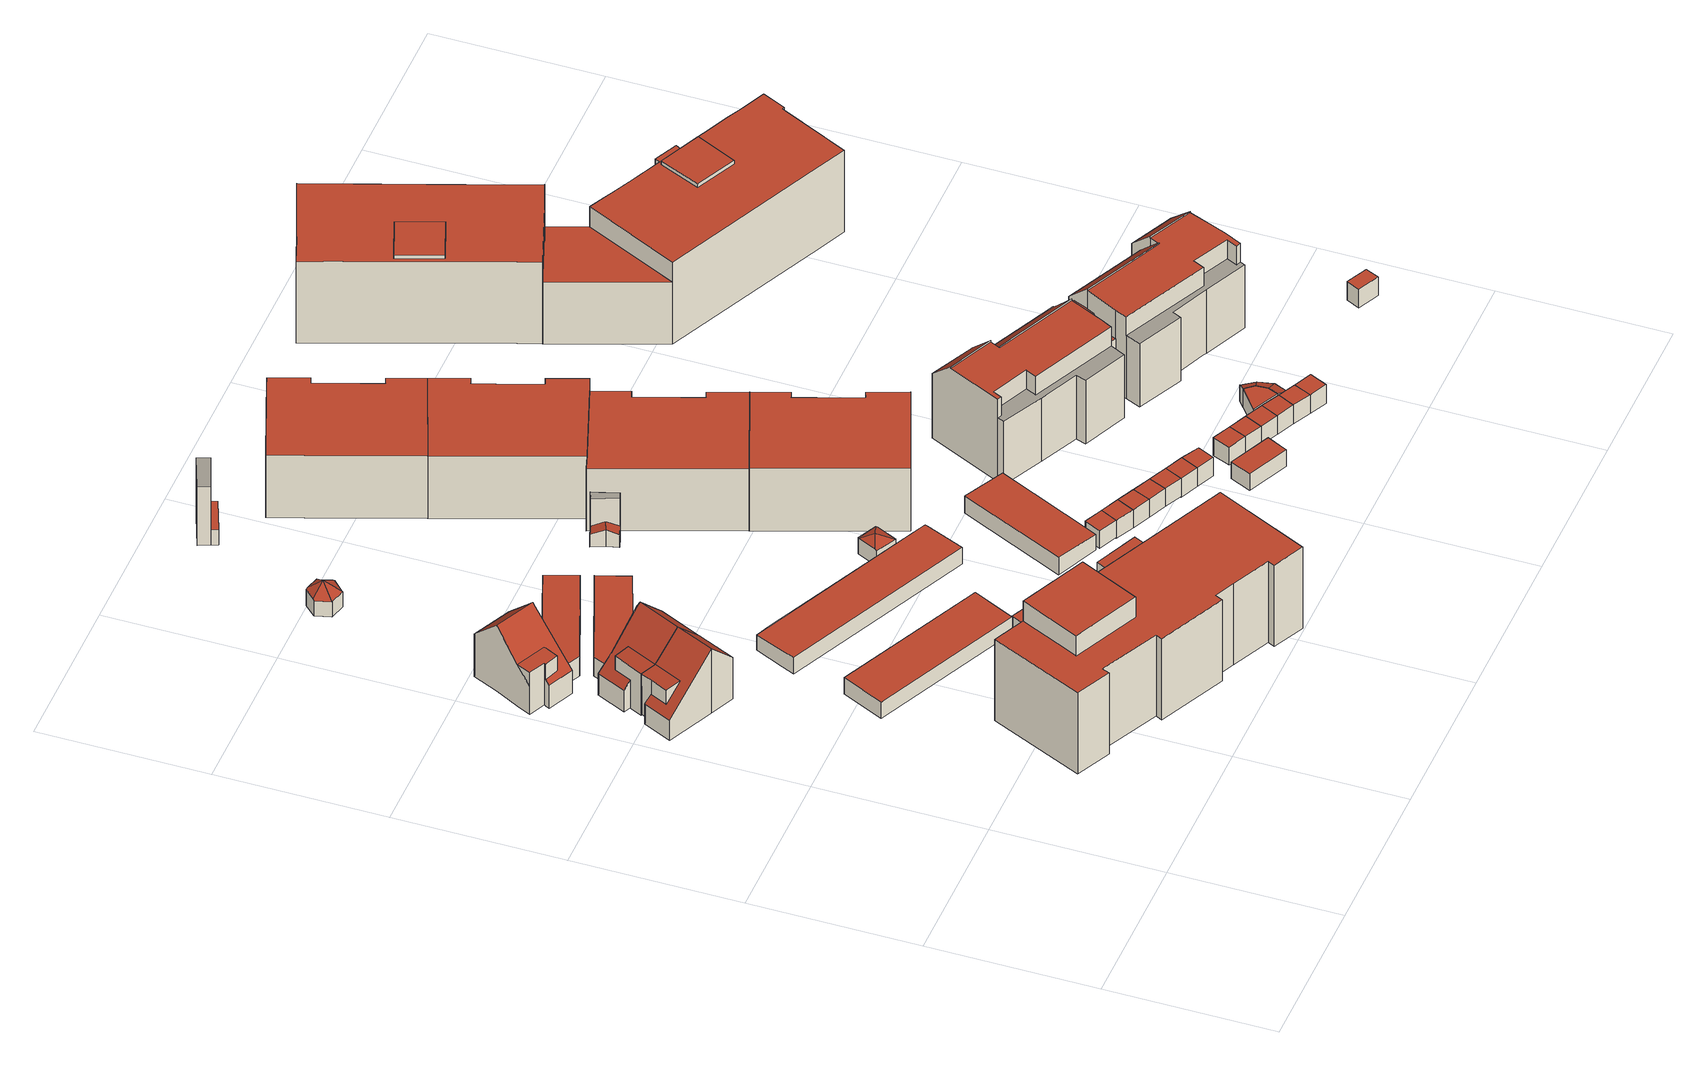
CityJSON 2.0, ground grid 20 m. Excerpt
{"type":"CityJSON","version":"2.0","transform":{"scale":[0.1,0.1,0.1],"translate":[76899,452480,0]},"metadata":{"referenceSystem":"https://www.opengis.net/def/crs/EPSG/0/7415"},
"CityObjects":{
"building1":{"type":"Building","attributes":{"Volume":307.6,"Dakoppervlakte":61.72,"Muuroppervlakte":176.5,"Vloeroppervlakte":46.46,"hoogte_Z_max_in_m_NAP":9.96,"GEB_DOEL":"woonfunctie","dateOfConstruction":"1983-01-01","measuredHeight":8.9},"geometry":[{"type":"Solid","lod":"2","boundaries":[[[[0,1,2,3,4,5,6,7,8]],[[9,10,11,12,13]],[[14,13,12,15,16,17,18,19]],[[14,19,20,21]],[[0,8,20,19]],[[2,17,16,3]],[[2,1,18,17]],[[19,18,1,0]],[[9,22,4,3,16,10]],[[9,13,22]],[[21,7,6,5,4,22,13,14]],[[11,10,16,15]],[[15,12,11]],[[8,7,21,20]]]],"semantics":{"surfaces":[{"type":"GroundSurface"},{"type":"RoofSurface"},{"type":"WallSurface"}],"values":[[0,1,1,1,2,2,2,2,2,2,2,2,2,2]]}}]},
"building2":{"type":"Building","attributes":{"Volume":501.82,"Dakoppervlakte":124.14,"Muuroppervlakte":262.75,"Vloeroppervlakte":107.34,"hoogte_Z_max_in_m_NAP":9.96,"GEB_DOEL":"woonfunctie","dateOfConstruction":"1983-01-01","measuredHeight":9.08},"geometry":[{"type":"Solid","lod":"2","boundaries":[[[[23,24,25,26,27,28,29,30,31,32,33,34,35,36,37]],[[38,39,40,41,42,43]],[[44,9,13,45]],[[46,47,48,49,50,51,45,13,14,52]],[[14,21,53,52]],[[43,42,27,26]],[[26,25,38,43]],[[38,25,24,39]],[[39,24,23,40]],[[46,52,28,27,42]],[[48,47,41,37,36]],[[36,35,49,48]],[[49,35,34,50]],[[30,21,14,13,22,33,32,31]],[[21,30,29,53]],[[28,52,53,29]],[[9,22,13]],[[44,45,51]],[[22,9,44,51,50,34,33]],[[41,47,46,42]],[[41,40,23,37]]]],"semantics":{"surfaces":[{"type":"GroundSurface"},{"type":"RoofSurface"},{"type":"WallSurface"}],"values":[[0,1,1,1,1,2,2,2,2,2,2,2,2,2,2,2,2,2,2,2,2]]}}]},
"building3":{"type":"Building","attributes":{"Volume":484.16,"Dakoppervlakte":120.21,"Muuroppervlakte":260.81,"Vloeroppervlakte":103.82,"hoogte_Z_max_in_m_NAP":9.98,"GEB_DOEL":"woonfunctie","dateOfConstruction":"1983-01-01","measuredHeight":9.11},"geometry":[{"type":"Solid","lod":"2","boundaries":[[[[54,55,56,57,58,59,60,61,62,63,64,65,66,67,68,69]],[[70,71,72,73,74,75]],[[76,77,78,79,80,81,82,83,84,85]],[[79,78,86,87]],[[88,89,81,80,90,91]],[[58,57,72,71]],[[72,57,56,73]],[[73,56,55,74]],[[55,54,75,74]],[[70,75,54,69]],[[66,87,86,67]],[[64,63,92,80,79,87,66,65]],[[61,60,84,83,93,62]],[[85,84,60,59]],[[76,85,59,58,71]],[[77,70,69,68,78]],[[80,92,90]],[[90,92,63,62,93,91]],[[88,91,93,83]],[[82,89,88,83]],[[82,81,89]],[[76,71,70,77]],[[78,68,67,86]]]],"semantics":{"surfaces":[{"type":"GroundSurface"},{"type":"RoofSurface"},{"type":"WallSurface"}],"values":[[0,1,1,1,1,2,2,2,2,2,2,2,2,2,2,2,2,2,2,2,2,2,2]]}}]},
"building4":{"type":"Building","attributes":{"Volume":4747.11,"Dakoppervlakte":399.43,"Muuroppervlakte":1179.73,"Vloeroppervlakte":399.43,"hoogte_Z_max_in_m_NAP":15.22,"GEB_DOEL":"woonfunctie","dateOfConstruction":"1983-01-01","measuredHeight":14.17},"geometry":[{"type":"Solid","lod":"2","boundaries":[[[[94,95,96,97,98,99,100,101,102,103,104,105,106,107,108]],[[109,110,111,112,113,114,115,116,117,118,119,120,121,122,123,124,125]],[[126,127,128,129]],[[111,110,94,108]],[[108,107,112,111]],[[105,104,117,116,113,112,107,106]],[[118,117,104,103]],[[102,101,120,119]],[[101,100,121,120]],[[100,99,122,121]],[[99,98,123,122]],[[98,97,124,123]],[[97,96,125,124]],[[109,125,96,95]],[[94,110,109,95]],[[116,126,129,113]],[[126,116,115,127]],[[127,115,114,128]],[[129,128,114,113]],[[119,118,103,102]]]],"semantics":{"surfaces":[{"type":"GroundSurface"},{"type":"RoofSurface"},{"type":"WallSurface"}],"values":[[0,1,1,2,2,2,2,2,2,2,2,2,2,2,2,2,2,2,2,2]]}}]},
"building5":{"type":"Building","attributes":{"Volume":243.38,"Dakoppervlakte":107.91,"Muuroppervlakte":112.98,"Vloeroppervlakte":107.88,"hoogte_Z_max_in_m_NAP":3.29,"GEB_DOEL":"overige gebruiksfunctie","dateOfConstruction":"1983-01-01","measuredHeight":2.31},"geometry":[{"type":"Solid","lod":"2","boundaries":[[[[130,131,132,133]],[[134,135,136,137]],[[130,133,135,134]],[[135,133,132,136]],[[131,137,136,132]],[[131,130,134,137]]]],"semantics":{"surfaces":[{"type":"GroundSurface"},{"type":"RoofSurface"},{"type":"WallSurface"}],"values":[[0,1,2,2,2,2]]}}]},
"building6":{"type":"Building","attributes":{"Volume":24.21,"Dakoppervlakte":11.8,"Muuroppervlakte":24.75,"Vloeroppervlakte":9.3,"hoogte_Z_max_in_m_NAP":4.38,"GEB_DOEL":"onbekend","dateOfConstruction":"1983-01-01","measuredHeight":3.46},"geometry":[{"type":"Solid","lod":"2","boundaries":[[[[138,139,140,141,142,143,144,145,146,147]],[[148,149,150,151]],[[148,152,153,149]],[[154,155,149,153]],[[156,157,150,149]],[[155,158,149]],[[156,149,158,159]],[[141,140,159,158]],[[157,138,147,150]],[[147,146,151,150]],[[152,148,151,146,145,144]],[[152,144,143,142,154,153]],[[142,141,158,155,154]],[[159,140,139,138,157,156]]]],"semantics":{"surfaces":[{"type":"GroundSurface"},{"type":"RoofSurface"},{"type":"WallSurface"}],"values":[[0,1,1,1,1,1,1,2,2,2,2,2,2,2]]}}]},
"building7":{"type":"Building","attributes":{"Volume":103.28,"Dakoppervlakte":46.26,"Muuroppervlakte":62.05,"Vloeroppervlakte":46.25,"hoogte_Z_max_in_m_NAP":3.27,"GEB_DOEL":"overige gebruiksfunctie","dateOfConstruction":"1983-01-01","measuredHeight":2.3},"geometry":[{"type":"Solid","lod":"2","boundaries":[[[[160,161,162,163]],[[164,165,166,167]],[[163,164,167,160]],[[163,162,165,164]],[[161,166,165,162]],[[167,166,161,160]]]],"semantics":{"surfaces":[{"type":"GroundSurface"},{"type":"RoofSurface"},{"type":"WallSurface"}],"values":[[0,1,2,2,2,2]]}}]},
"building8":{"type":"Building","attributes":{"Volume":307.94,"Dakoppervlakte":138.76,"Muuroppervlakte":135.92,"Vloeroppervlakte":138.71,"hoogte_Z_max_in_m_NAP":3.27,"GEB_DOEL":"overige gebruiksfunctie","dateOfConstruction":"1983-01-01","measuredHeight":2.3},"geometry":[{"type":"Solid","lod":"2","boundaries":[[[[168,169,170,171,172,173,174,175]],[[176,177,178,179,180,181,182,183]],[[179,178,177,170,169,168]],[[168,175,180,179]],[[173,182,181,180,175,174]],[[182,173,172,171,170,177,176,183]]]],"semantics":{"surfaces":[{"type":"GroundSurface"},{"type":"RoofSurface"},{"type":"WallSurface"}],"values":[[0,1,2,2,2,2]]}}]},
"building9":{"type":"Building","attributes":{"Volume":34.21,"Dakoppervlakte":15.41,"Muuroppervlakte":36.91,"Vloeroppervlakte":15.41,"hoogte_Z_max_in_m_NAP":3.26,"GEB_DOEL":"overige gebruiksfunctie","dateOfConstruction":"1983-01-01","measuredHeight":2.28},"geometry":[{"type":"Solid","lod":"2","boundaries":[[[[184,185,186,187]],[[188,189,190,191]],[[189,188,187,186]],[[190,189,186,185]],[[185,184,191,190]],[[184,187,188,191]]]],"semantics":{"surfaces":[{"type":"GroundSurface"},{"type":"RoofSurface"},{"type":"WallSurface"}],"values":[[0,1,2,2,2,2]]}}]},
"building10":{"type":"Building","attributes":{"Volume":63.25,"Dakoppervlakte":3.93,"Muuroppervlakte":103.88,"Vloeroppervlakte":10.55,"hoogte_Z_max_in_m_NAP":9.44,"GEB_DOEL":"onbekend","dateOfConstruction":"1983-01-01","measuredHeight":8.28},"geometry":[{"type":"Solid","lod":"2","boundaries":[[[[192,193,194,195,196,197]],[[198,199,200,201]],[[202,203,204,205]],[[195,194,198,201,204]],[[194,193,199,198]],[[200,199,193,192,205]],[[192,197,202,205]],[[197,196,203,202]],[[196,195,204,203]],[[201,200,205,204]]]],"semantics":{"surfaces":[{"type":"GroundSurface"},{"type":"OuterFloorSurface"},{"type":"RoofSurface"},{"type":"WallSurface"}],"values":[[0,1,2,3,3,3,3,3,3,3]]}}]},
"building11":{"type":"Building","attributes":{"Volume":19.27,"Dakoppervlakte":9.07,"Muuroppervlakte":24.48,"Vloeroppervlakte":7.91,"hoogte_Z_max_in_m_NAP":4.03,"GEB_DOEL":"onbekend","dateOfConstruction":"1983-01-01","measuredHeight":2.97},"geometry":[{"type":"Solid","lod":"2","boundaries":[[[[206,207,208,209,210,211,212,213]],[[214,215,216,217]],[[218,219,220,215,214]],[[215,221,216]],[[222,221,215,220]],[[208,207,222,220]],[[221,222,207,206,213,212,217,216]],[[211,210,218,214,217,212]],[[210,209,219,218]],[[208,220,219,209]]]],"semantics":{"surfaces":[{"type":"GroundSurface"},{"type":"RoofSurface"},{"type":"WallSurface"}],"values":[[0,1,1,1,1,2,2,2,2,2]]}}]},
"building12":{"type":"Building","attributes":{"Volume":26.42,"Dakoppervlakte":4.63,"Muuroppervlakte":50.44,"Vloeroppervlakte":7.59,"hoogte_Z_max_in_m_NAP":6.68,"GEB_DOEL":"onbekend","dateOfConstruction":"1983-01-01","measuredHeight":5.49},"geometry":[{"type":"Solid","lod":"2","boundaries":[[[[223,224,225,226,227,228,229]],[[230,231,232,233]],[[231,230,234,235]],[[236,237,238,239,240]],[[229,228,240,239,233]],[[240,228,227,236]],[[227,226,234,237,236]],[[224,223,232,231]],[[223,229,233,232]],[[225,235,234,226]],[[235,225,224,231]],[[234,230,233,239,238,237]]]],"semantics":{"surfaces":[{"type":"GroundSurface"},{"type":"RoofSurface"},{"type":"OuterFloorSurface"},{"type":"WallSurface"}],"values":[[0,1,1,2,3,3,3,3,3,3,3,3]]}}]},
"building13":{"type":"Building","attributes":{"Volume":101.42,"Dakoppervlakte":46.23,"Muuroppervlakte":60.96,"Vloeroppervlakte":46.21,"hoogte_Z_max_in_m_NAP":3.25,"GEB_DOEL":"overige gebruiksfunctie","dateOfConstruction":"1983-01-01","measuredHeight":2.27},"geometry":[{"type":"Solid","lod":"2","boundaries":[[[[241,242,243,244]],[[245,246,247,248]],[[242,246,245,243]],[[242,241,247,246]],[[244,248,247,241]],[[248,244,243,245]]]],"semantics":{"surfaces":[{"type":"GroundSurface"},{"type":"RoofSurface"},{"type":"WallSurface"}],"values":[[0,1,2,2,2,2]]}}]},
"building14":{"type":"Building","attributes":{"Volume":13.41,"Dakoppervlakte":5.47,"Muuroppervlakte":22.93,"Vloeroppervlakte":5.47,"hoogte_Z_max_in_m_NAP":3.51,"GEB_DOEL":"onbekend","dateOfConstruction":"1983-01-01","measuredHeight":2.45},"geometry":[{"type":"Solid","lod":"2","boundaries":[[[[249,250,251,252]],[[253,254,255,256]],[[251,250,256,255]],[[250,249,253,256]],[[252,254,253,249]],[[252,251,255,254]]]],"semantics":{"surfaces":[{"type":"GroundSurface"},{"type":"RoofSurface"},{"type":"WallSurface"}],"values":[[0,1,2,2,2,2]]}}]},
"building15":{"type":"Building","attributes":{"Volume":175.4,"Dakoppervlakte":76.81,"Muuroppervlakte":88.77,"Vloeroppervlakte":76.79,"hoogte_Z_max_in_m_NAP":3.27,"GEB_DOEL":"overige gebruiksfunctie","dateOfConstruction":"1983-01-01","measuredHeight":2.35},"geometry":[{"type":"Solid","lod":"2","boundaries":[[[[257,258,259,260,261]],[[262,263,264,265,266]],[[257,262,266,258]],[[260,264,263,262,257,261]],[[259,265,264,260]],[[265,259,258,266]]]],"semantics":{"surfaces":[{"type":"GroundSurface"},{"type":"RoofSurface"},{"type":"WallSurface"}],"values":[[0,1,2,2,2,2]]}}]},
"building16":{"type":"Building","attributes":{"Volume":13.91,"Dakoppervlakte":5.5,"Muuroppervlakte":23.73,"Vloeroppervlakte":5.5,"hoogte_Z_max_in_m_NAP":3.51,"GEB_DOEL":"onbekend","dateOfConstruction":"1983-01-01","measuredHeight":2.53},"geometry":[{"type":"Solid","lod":"2","boundaries":[[[[267,268,269,270]],[[271,255,254,272]],[[267,270,255,271]],[[270,269,254,255]],[[268,272,254,269]],[[268,267,271,272]]]],"semantics":{"surfaces":[{"type":"GroundSurface"},{"type":"RoofSurface"},{"type":"WallSurface"}],"values":[[0,1,2,2,2,2]]}}]},
"building17":{"type":"Building","attributes":{"Volume":13.86,"Dakoppervlakte":5.52,"Muuroppervlakte":23.61,"Vloeroppervlakte":5.52,"hoogte_Z_max_in_m_NAP":3.51,"GEB_DOEL":"onbekend","dateOfConstruction":"1983-01-01","measuredHeight":2.51},"geometry":[{"type":"Solid","lod":"2","boundaries":[[[[273,274,268,267]],[[275,271,272,276]],[[273,267,271,275]],[[267,268,272,271]],[[274,276,272,268]],[[274,273,275,276]]]],"semantics":{"surfaces":[{"type":"GroundSurface"},{"type":"RoofSurface"},{"type":"WallSurface"}],"values":[[0,1,2,2,2,2]]}}]},
"building18":{"type":"Building","attributes":{"Volume":1758.51,"Dakoppervlakte":204.25,"Muuroppervlakte":522.15,"Vloeroppervlakte":204.25,"hoogte_Z_max_in_m_NAP":9.67,"GEB_DOEL":"woonfunctie","dateOfConstruction":"1983-01-01","measuredHeight":8.61},"geometry":[{"type":"Solid","lod":"2","boundaries":[[[[277,278,279,280,281,282,283,284,285,286,287]],[[288,289,290,291,292,293,294,295,296,297,298]],[[284,283,298,297]],[[283,282,288,298]],[[281,289,288,282]],[[280,290,289,281]],[[280,279,291,290]],[[279,278,292,291]],[[277,293,292,278]],[[294,293,277,287]],[[294,287,286,285,296,295]],[[285,284,297,296]]]],"semantics":{"surfaces":[{"type":"GroundSurface"},{"type":"RoofSurface"},{"type":"WallSurface"}],"values":[[0,1,2,2,2,2,2,2,2,2,2,2]]}}]},
"building19":{"type":"Building","attributes":{"Volume":1784.19,"Dakoppervlakte":206.15,"Muuroppervlakte":527.57,"Vloeroppervlakte":206.15,"hoogte_Z_max_in_m_NAP":9.67,"GEB_DOEL":"woonfunctie","dateOfConstruction":"1983-01-01","measuredHeight":8.65},"geometry":[{"type":"Solid","lod":"2","boundaries":[[[[299,300,301,302,303,304,305,306,307,308]],[[309,310,311,312,313,314,315,316,317,318]],[[304,303,309,318]],[[303,302,310,309]],[[301,311,310,302]],[[301,300,312,311]],[[313,312,300,299]],[[308,314,313,299]],[[308,307,315,314]],[[317,316,315,307,306,305]],[[305,304,318,317]]]],"semantics":{"surfaces":[{"type":"GroundSurface"},{"type":"RoofSurface"},{"type":"WallSurface"}],"values":[[0,1,2,2,2,2,2,2,2,2,2]]}}]},
"building20":{"type":"Building","attributes":{"Volume":13.95,"Dakoppervlakte":5.53,"Muuroppervlakte":23.73,"Vloeroppervlakte":5.53,"hoogte_Z_max_in_m_NAP":3.51,"GEB_DOEL":"onbekend","dateOfConstruction":"1983-01-01","measuredHeight":2.52},"geometry":[{"type":"Solid","lod":"2","boundaries":[[[[319,320,274,273]],[[321,275,276,322]],[[319,273,275,321]],[[273,274,276,275]],[[320,322,276,274]],[[321,322,320,319]]]],"semantics":{"surfaces":[{"type":"GroundSurface"},{"type":"RoofSurface"},{"type":"WallSurface"}],"values":[[0,1,2,2,2,2]]}}]},
"building21":{"type":"Building","attributes":{"Volume":1757.24,"Dakoppervlakte":203.25,"Muuroppervlakte":523.37,"Vloeroppervlakte":203.25,"hoogte_Z_max_in_m_NAP":9.67,"GEB_DOEL":"woonfunctie","dateOfConstruction":"1983-01-01","measuredHeight":8.65},"geometry":[{"type":"Solid","lod":"2","boundaries":[[[[323,324,325,326,327,328,329,330,331]],[[296,332,333,334,335,336,337,338,297]],[[327,326,296,297]],[[296,326,325,332]],[[325,324,333,332]],[[324,323,334,333]],[[323,331,335,334]],[[331,330,336,335]],[[329,337,336,330]],[[329,328,338,337]],[[297,338,328,327]]]],"semantics":{"surfaces":[{"type":"GroundSurface"},{"type":"RoofSurface"},{"type":"WallSurface"}],"values":[[0,1,2,2,2,2,2,2,2,2,2]]}}]},
"building22":{"type":"Building","attributes":{"Volume":1781.16,"Dakoppervlakte":206.23,"Muuroppervlakte":525.47,"Vloeroppervlakte":206.23,"hoogte_Z_max_in_m_NAP":9.67,"GEB_DOEL":"woonfunctie","dateOfConstruction":"1983-01-01","measuredHeight":8.64},"geometry":[{"type":"Solid","lod":"2","boundaries":[[[[339,340,341,342,305,304,343,344,345,346]],[[347,348,349,350,351,318,317,293,292,352]],[[292,293,342,341]],[[341,340,352,292]],[[339,347,352,340]],[[348,347,339,346]],[[346,345,349,348]],[[345,344,350,349]],[[351,350,344,343]],[[304,318,351,343]],[[305,317,318,304]],[[305,342,293,317]]]],"semantics":{"surfaces":[{"type":"GroundSurface"},{"type":"RoofSurface"},{"type":"WallSurface"}],"values":[[0,1,2,2,2,2,2,2,2,2,2,2]]}}]},
"building23":{"type":"Building","attributes":{"Volume":14.15,"Dakoppervlakte":5.57,"Muuroppervlakte":23.98,"Vloeroppervlakte":5.57,"hoogte_Z_max_in_m_NAP":3.51,"GEB_DOEL":"onbekend","dateOfConstruction":"1983-01-01","measuredHeight":2.54},"geometry":[{"type":"Solid","lod":"2","boundaries":[[[[320,319,353,354,355]],[[356,357,321,322,358]],[[354,353,357,356]],[[321,357,353,319]],[[319,320,322,321]],[[355,358,322,320]],[[355,354,356,358]]]],"semantics":{"surfaces":[{"type":"GroundSurface"},{"type":"RoofSurface"},{"type":"WallSurface"}],"values":[[0,1,2,2,2,2,2]]}}]},
"building24":{"type":"Building","attributes":{"Volume":14.18,"Dakoppervlakte":5.52,"Muuroppervlakte":24.15,"Vloeroppervlakte":5.52,"hoogte_Z_max_in_m_NAP":3.51,"GEB_DOEL":"onbekend","dateOfConstruction":"1983-01-01","measuredHeight":2.57},"geometry":[{"type":"Solid","lod":"2","boundaries":[[[[359,360,361,362]],[[358,363,364,356]],[[359,362,356,364]],[[362,361,358,356]],[[360,363,358,361]],[[360,359,364,363]]]],"semantics":{"surfaces":[{"type":"GroundSurface"},{"type":"RoofSurface"},{"type":"WallSurface"}],"values":[[0,1,2,2,2,2]]}}]},
"building25":{"type":"Building","attributes":{"Volume":14.06,"Dakoppervlakte":5.47,"Muuroppervlakte":24.05,"Vloeroppervlakte":5.47,"hoogte_Z_max_in_m_NAP":3.51,"GEB_DOEL":"onbekend","dateOfConstruction":"1983-01-01","measuredHeight":2.57},"geometry":[{"type":"Solid","lod":"2","boundaries":[[[[365,366,360,359]],[[367,364,363,368]],[[359,364,367,365]],[[359,360,363,364]],[[368,363,360,366]],[[366,365,367,368]]]],"semantics":{"surfaces":[{"type":"GroundSurface"},{"type":"RoofSurface"},{"type":"WallSurface"}],"values":[[0,1,2,2,2,2]]}}]},
"building26":{"type":"Building","attributes":{"Volume":34.84,"Dakoppervlakte":15.39,"Muuroppervlakte":37.6,"Vloeroppervlakte":15.39,"hoogte_Z_max_in_m_NAP":3.24,"GEB_DOEL":"overige gebruiksfunctie","dateOfConstruction":"1983-01-01","measuredHeight":2.31},"geometry":[{"type":"Solid","lod":"2","boundaries":[[[[369,370,371,372]],[[373,374,375,376]],[[372,374,373,369]],[[374,372,371,375]],[[375,371,370,376]],[[370,369,373,376]]]],"semantics":{"surfaces":[{"type":"GroundSurface"},{"type":"RoofSurface"},{"type":"WallSurface"}],"values":[[0,1,2,2,2,2]]}}]},
"building27":{"type":"Building","attributes":{"Volume":13.88,"Dakoppervlakte":5.47,"Muuroppervlakte":23.74,"Vloeroppervlakte":5.47,"hoogte_Z_max_in_m_NAP":3.51,"GEB_DOEL":"onbekend","dateOfConstruction":"1983-01-01","measuredHeight":2.54},"geometry":[{"type":"Solid","lod":"2","boundaries":[[[[377,378,379,380]],[[381,382,383,384]],[[377,380,382,381]],[[380,379,383,382]],[[384,383,379,378]],[[378,377,381,384]]]],"semantics":{"surfaces":[{"type":"GroundSurface"},{"type":"RoofSurface"},{"type":"WallSurface"}],"values":[[0,1,2,2,2,2]]}}]},
"building28":{"type":"Building","attributes":{"Volume":14.23,"Dakoppervlakte":5.54,"Muuroppervlakte":24.19,"Vloeroppervlakte":5.54,"hoogte_Z_max_in_m_NAP":3.51,"GEB_DOEL":"onbekend","dateOfConstruction":"1983-01-01","measuredHeight":2.57},"geometry":[{"type":"Solid","lod":"2","boundaries":[[[[385,386,387,388]],[[389,381,384,390]],[[385,388,381,389]],[[388,387,384,381]],[[390,384,387,386]],[[386,385,389,390]]]],"semantics":{"surfaces":[{"type":"GroundSurface"},{"type":"RoofSurface"},{"type":"WallSurface"}],"values":[[0,1,2,2,2,2]]}}]},
"building29":{"type":"Building","attributes":{"Volume":14.48,"Dakoppervlakte":5.62,"Muuroppervlakte":24.42,"Vloeroppervlakte":5.62,"hoogte_Z_max_in_m_NAP":3.51,"GEB_DOEL":"onbekend","dateOfConstruction":"1983-01-01","measuredHeight":2.58},"geometry":[{"type":"Solid","lod":"2","boundaries":[[[[391,392,393,386,385]],[[394,395,389,390,396]],[[395,394,392,391]],[[391,385,389,395]],[[385,386,390,389]],[[393,396,390,386]],[[393,392,394,396]]]],"semantics":{"surfaces":[{"type":"GroundSurface"},{"type":"RoofSurface"},{"type":"WallSurface"}],"values":[[0,1,2,2,2,2,2]]}}]},
"building30":{"type":"Building","attributes":{"Volume":14.48,"Dakoppervlakte":5.56,"Muuroppervlakte":24.55,"Vloeroppervlakte":5.56,"hoogte_Z_max_in_m_NAP":3.51,"GEB_DOEL":"onbekend","dateOfConstruction":"1983-01-01","measuredHeight":2.6},"geometry":[{"type":"Solid","lod":"2","boundaries":[[[[393,392,397,398]],[[396,399,400,394]],[[397,392,394,400]],[[392,393,396,394]],[[398,399,396,393]],[[398,397,400,399]]]],"semantics":{"surfaces":[{"type":"GroundSurface"},{"type":"RoofSurface"},{"type":"WallSurface"}],"values":[[0,1,2,2,2,2]]}}]},
"building31":{"type":"Building","attributes":{"Volume":33.14,"Dakoppervlakte":13.66,"Muuroppervlakte":36.82,"Vloeroppervlakte":13.18,"hoogte_Z_max_in_m_NAP":3.79,"GEB_DOEL":"onbekend","dateOfConstruction":"1983-01-01","measuredHeight":2.7},"geometry":[{"type":"Solid","lod":"2","boundaries":[[[[401,402,403,404,405,406,407,408,409]],[[410,411,412,413,414,415]],[[416,417,418,419]],[[420,418,417,421,422]],[[421,423,424,422]],[[411,404,403,402,413,412]],[[404,411,410,405]],[[418,420,408,407]],[[407,406,419,418]],[[416,419,406,405,410]],[[402,401,424,423,413]],[[409,422,424,401]],[[415,417,416,410]],[[417,415,414,421]],[[421,414,413,423]],[[409,408,420,422]]]],"semantics":{"surfaces":[{"type":"GroundSurface"},{"type":"RoofSurface"},{"type":"WallSurface"}],"values":[[0,1,1,1,1,2,2,2,2,2,2,2,2,2,2,2]]}}]},
"building32":{"type":"Building","attributes":{"Volume":14.55,"Dakoppervlakte":5.53,"Muuroppervlakte":24.75,"Vloeroppervlakte":5.53,"hoogte_Z_max_in_m_NAP":3.51,"GEB_DOEL":"onbekend","dateOfConstruction":"1983-01-01","measuredHeight":2.63},"geometry":[{"type":"Solid","lod":"2","boundaries":[[[[425,426,398,397]],[[399,427,428,400]],[[425,397,400,428]],[[397,398,399,400]],[[426,427,399,398]],[[426,425,428,427]]]],"semantics":{"surfaces":[{"type":"GroundSurface"},{"type":"RoofSurface"},{"type":"WallSurface"}],"values":[[0,1,2,2,2,2]]}}]},
"building33":{"type":"Building","attributes":{"Volume":14.11,"Dakoppervlakte":5.5,"Muuroppervlakte":24.07,"Vloeroppervlakte":5.5,"hoogte_Z_max_in_m_NAP":3.51,"GEB_DOEL":"onbekend","dateOfConstruction":"1983-01-01","measuredHeight":2.56},"geometry":[{"type":"Solid","lod":"2","boundaries":[[[[426,425,429,430]],[[427,431,432,428]],[[425,428,432,429]],[[425,426,427,428]],[[430,431,427,426]],[[430,429,432,431]]]],"semantics":{"surfaces":[{"type":"GroundSurface"},{"type":"RoofSurface"},{"type":"WallSurface"}],"values":[[0,1,2,2,2,2]]}}]},
"building34":{"type":"Building","attributes":{"Volume":3913.54,"Dakoppervlakte":344.56,"Muuroppervlakte":1121.49,"Vloeroppervlakte":361.95,"hoogte_Z_max_in_m_NAP":12.63,"GEB_DOEL":"woonfunctie","dateOfConstruction":"1985-01-01","measuredHeight":11.59},"geometry":[{"type":"Solid","lod":"2","boundaries":[[[[433,434,435,436,437,438,439,440,441,442,443,444,445,446,447,448,449,450,451,452,453,454,455,456,457,458]],[[459,460,461,462,463,464,465]],[[466,467,468,469,470,471,472,473,474,475,476,477]],[[478,479,480,481,482,483,484,485,486,487,488,489]],[[490,491,492,493,494,495,496,497,498,499]],[[500,501,502,503,504,505,506,507,508,509,510,511]],[[512,513,514,515,516,517,518,519,520,521,522,523,524]],[[525,526,527,504,528,529,530]],[[531,532,533,534,535]],[[536,537,538,539,518,540]],[[541,542,543,544,545,546]],[[547,548,549,550]],[[547,542,541,548]],[[551,552,553,554]],[[435,549,501,500,476,436]],[[436,476,475,437]],[[443,442,470,469]],[[442,441,471,470]],[[440,472,471,441]],[[472,440,439,473]],[[438,437,475,474,473,439]],[[469,468,508,507]],[[508,468,467,509]],[[509,467,466,510]],[[510,466,477,511]],[[511,477,476,500]],[[521,550,434,433,481,522]],[[515,514,488,452,451]],[[515,451,450,516]],[[488,487,453,452]],[[458,482,481,433]],[[458,457,483,482]],[[483,457,456,484]],[[486,485,484,456,455,454]],[[453,487,486,454]],[[522,481,480,523]],[[478,512,524,479]],[[512,478,489,513]],[[513,489,488,514]],[[492,463,462,461,494,493]],[[533,494,461,445,444,534]],[[434,550,549,435]],[[552,516,450,449,553]],[[449,448,463,492,554,553]],[[530,497,496,495,526,525]],[[494,533,532,505,527,526,495]],[[537,536,491,490]],[[545,544,499,498]],[[499,544,543,520,538,537,490]],[[491,536,540,517,551,554,492]],[[545,498,497,530,529,502,546]],[[520,543,542,547,550,521]],[[517,540,518]],[[520,519,539,538]],[[539,519,518]],[[552,551,517,516]],[[501,549,548,541,546,502]],[[527,505,504]],[[502,529,528,503]],[[506,505,532,531]],[[503,528,504]],[[446,445,461,460]],[[463,448,447,464]],[[523,480,479,524]],[[460,459,465,464,447,446]],[[507,506,531,535,534,444,443,469]]]],"semantics":{"surfaces":[{"type":"GroundSurface"},{"type":"OuterCeilingSurface"},{"type":"OuterFloorSurface"},{"type":"RoofSurface"},{"type":"WallSurface"}],"values":[[0,1,2,2,2,3,3,3,3,3,3,3,3,3,4,4,4,4,4,4,4,4,4,4,4,4,4,4,4,4,4,4,4,4,4,4,4,4,4,4,4,4,4,4,4,4,4,4,4,4,4,4,4,4,4,4,4,4,4,4,4,4,4,4,4,4]]}}]},
"building35":{"type":"Building","attributes":{"Volume":707.29,"Dakoppervlakte":82.43,"Muuroppervlakte":342.75,"Vloeroppervlakte":82.43,"hoogte_Z_max_in_m_NAP":9.6,"GEB_DOEL":"woonfunctie","dateOfConstruction":"1984-01-01","measuredHeight":8.58},"geometry":[{"type":"Solid","lod":"2","boundaries":[[[[555,556,557,558]],[[559,560,561,562]],[[555,558,561,560]],[[557,562,561,558]],[[556,559,562,557]],[[556,555,560,559]]]],"semantics":{"surfaces":[{"type":"GroundSurface"},{"type":"RoofSurface"},{"type":"WallSurface"}],"values":[[0,1,2,2,2,2]]}}]},
"building36":{"type":"Building","attributes":{"Volume":3732.07,"Dakoppervlakte":324.25,"Muuroppervlakte":893.78,"Vloeroppervlakte":324.25,"hoogte_Z_max_in_m_NAP":12.94,"GEB_DOEL":"overige gebruiksfunctie - woonfunctie","dateOfConstruction":"1984-01-01","measuredHeight":11.98},"geometry":[{"type":"Solid","lod":"2","boundaries":[[[[563,564,565,566,567,568,569,570,571,557,556]],[[572,573,574,575,576,577,578,579,580,581,582],[583,584,585,586]],[[587,588,589,590]],[[556,557,574,573]],[[577,576,575,571,570,569]],[[569,568,578,577]],[[567,579,578,568]],[[567,566,580,579]],[[581,580,566,565]],[[582,581,565,564,563,556,573,572]],[[584,587,590,585]],[[587,584,583,588]],[[588,583,586,589]],[[586,585,590,589]],[[575,574,557,571]]]],"semantics":{"surfaces":[{"type":"GroundSurface"},{"type":"RoofSurface"},{"type":"WallSurface"}],"values":[[0,1,1,2,2,2,2,2,2,2,2,2,2,2,2]]}}]},
"building37":{"type":"Building","attributes":{"Volume":13.53,"Dakoppervlakte":5.19,"Muuroppervlakte":24.33,"Vloeroppervlakte":5.19,"hoogte_Z_max_in_m_NAP":3.7,"GEB_DOEL":"onbekend","dateOfConstruction":"1985-01-01","measuredHeight":2.61},"geometry":[{"type":"Solid","lod":"2","boundaries":[[[[591,592,593,594]],[[595,596,597,598]],[[591,594,595,598]],[[594,593,596,595]],[[597,596,593,592]],[[592,591,598,597]]]],"semantics":{"surfaces":[{"type":"GroundSurface"},{"type":"RoofSurface"},{"type":"WallSurface"}],"values":[[0,1,2,2,2,2]]}}]},
"building38":{"type":"Building","attributes":{"Volume":3822.95,"Dakoppervlakte":320.69,"Muuroppervlakte":917.86,"Vloeroppervlakte":363.4,"hoogte_Z_max_in_m_NAP":12.9,"GEB_DOEL":"woonfunctie","dateOfConstruction":"1984-01-01","measuredHeight":11.94},"geometry":[{"type":"Solid","lod":"2","boundaries":[[[[599,600,601,602,555,558,603,604,605,606,607,608,609,610,611]],[[612,613,614,615,616,617,618,619]],[[620,621,622,623]],[[624,625,626,627,628,629,630,631,632,633,634,635,636,637,638,639,640],[641,642,643,644]],[[608,607,615,614]],[[607,606,616,615]],[[616,606,605,617]],[[638,558,555,639]],[[601,600,625,624]],[[600,599,626,625]],[[599,611,627,626]],[[628,627,611,610]],[[629,628,610,609]],[[609,608,614,630,629]],[[641,644,621,620]],[[643,622,621,644]],[[622,643,642,623]],[[620,623,642,641]],[[614,613,631,630]],[[631,613,612,632]],[[633,632,612,619]],[[619,618,634,633]],[[639,555,602,601,624,640]],[[618,617,635,634]],[[617,605,604,636,635]],[[636,604,603,637]],[[637,603,558,638]]]],"semantics":{"surfaces":[{"type":"GroundSurface"},{"type":"OuterFloorSurface"},{"type":"RoofSurface"},{"type":"WallSurface"}],"values":[[0,1,2,2,3,3,3,3,3,3,3,3,3,3,3,3,3,3,3,3,3,3,3,3,3,3,3]]}}]}
},
"vertices":[
[74,539,11],[17,565,11],[33,599,11],[41,595,11],[47,608,11],[65,599,11],[95,585,11],[124,572,11],[103,526,11],[47,608,67],[41,595,67],[31,574,67],[49,565,68],[65,599,68],[95,585,100],[31,574,47],[41,595,47],[33,599,39],[17,565,39],[74,539,100],[103,526,69],[124,572,69],[47,608,48],
[89,677,9],[212,722,9],[225,684,9],[119,644,9],[116,638,9],[119,636,9],[147,622,9],[124,572,9],[95,585,9],[65,599,9],[47,608,9],[54,623,9],[46,627,9],[62,662,9],[79,653,9],[225,684,36],[212,722,36],[89,677,36],[79,653,36],[116,638,36],[119,644,36],[64,644,67],[82,636,68],[116,638,97],[79,653,57],[62,662,39],[46,627,39],[54,623,48],[64,644,48],[119,636,100],[147,622,69],
[87,735,9],[193,773,9],[207,736,9],[84,691,9],[61,702,9],[55,689,9],[24,703,9],[26,708,9],[27,710,9],[8,719,9],[16,736,9],[31,765,9],[45,795,9],[92,773,9],[79,742,9],[78,739,9],[78,739,36],[61,702,36],[84,691,36],[207,736,36],[193,773,36],[87,735,36],[61,702,56],[78,739,96],[79,742,100],[31,765,100],[16,736,67],[52,719,67],[43,701,46],[26,708,46],[24,703,41],[55,689,41],[92,773,68],[45,795,68],[26,708,67],[43,701,67],[8,719,67],[27,710,67],[8,719,48],[27,710,48],
[380,20,11],[384,28,11],[337,50,11],[313,61,11],[309,52,11],[228,90,11],[232,98,11],[161,132,11],[157,123,11],[115,143,11],[166,255,11],[204,237,11],[285,200,11],[471,114,11],[418,2,11],[384,28,124],[380,20,124],[418,2,124],[471,114,124],[285,200,124],[251,128,124],[171,165,124],[204,237,124],[166,255,124],[115,143,124],[157,123,124],[161,132,124],[232,98,124],[228,90,124],[309,52,124],[313,61,124],[337,50,124],[204,237,152],[171,165,152],[251,128,152],[285,200,152],
[129,369,10],[152,419,10],[329,337,10],[306,287,10],[129,369,32],[306,287,32],[329,337,33],[152,419,33],
[78,987,9],[79,989,9],[91,1001,9],[93,1000,9],[109,996,9],[114,980,9],[115,978,9],[102,965,9],[102,964,9],[83,969,9],[102,965,31],[97,984,44],[83,969,30],[102,964,30],[115,978,31],[114,980,32],[109,996,32],[109,996,33],[79,989,31],[78,987,30],[93,1000,33],[91,1001,31],
[383,251,10],[359,201,10],[283,236,10],[307,287,10],[307,287,33],[283,236,31],[359,201,31],[383,251,33],
[164,480,10],[171,495,10],[187,530,10],[206,522,10],[400,432,10],[415,425,10],[414,422,10],[392,375,10],[206,522,31],[187,530,31],[171,495,32],[164,480,33],[392,375,33],[414,422,31],[415,425,31],[400,432,31],
[471,210,10],[459,185,10],[409,208,10],[421,234,10],[421,234,31],[409,208,31],[459,185,33],[471,210,33],
[144,1128,12],[139,1141,12],[182,1158,12],[187,1144,12],[190,1137,12],[147,1120,12],[182,1158,94],[139,1141,94],[144,1128,94],[187,1144,94],[147,1120,33],[190,1137,33],[187,1144,33],[144,1128,33],
[368,482,11],[369,483,11],[392,472,11],[394,471,11],[382,446,11],[381,446,11],[357,458,11],[358,460,11],[381,446,32],[374,466,40],[358,460,33],[357,458,32],[382,446,32],[394,471,31],[392,472,33],[368,482,33],[369,483,33],
[290,722,12],[286,736,12],[280,752,12],[293,756,12],[303,760,12],[313,730,12],[304,727,12],[299,741,35],[286,736,35],[290,722,29],[304,727,29],[293,756,29],[280,752,29],[303,760,67],[293,756,67],[299,741,67],[304,727,67],[313,730,67],
[438,132,10],[461,182,10],[537,147,10],[513,97,10],[537,147,32],[461,182,32],[438,132,31],[513,97,31],
[465,247,11],[475,267,11],[497,257,11],[487,237,11],[465,247,35],[487,237,35],[497,257,35],[475,267,35],
[471,401,9],[521,377,9],[463,251,9],[412,274,9],[469,397,9],[471,401,33],[469,397,33],[412,274,33],[463,251,31],[521,377,32],
[519,247,10],[509,226,10],[487,237,10],[497,257,10],[519,247,35],[509,226,35],
[540,237,10],[531,216,10],[540,237,35],[531,216,35],
[323,771,11],[423,805,11],[438,763,11],[429,760,11],[447,711,11],[456,686,11],[464,689,11],[480,646,11],[364,604,11],[305,763,11],[304,765,11],[456,686,97],[447,711,97],[429,760,97],[438,763,97],[423,805,97],[323,771,97],[304,765,97],[305,763,97],[364,604,97],[480,646,97],[464,689,97],
[341,1088,10],[333,1085,10],[351,1036,10],[360,1011,10],[368,1014,10],[383,973,10],[266,929,10],[222,1051,10],[208,1090,10],[325,1132,10],[368,1014,97],[360,1011,97],[351,1036,97],[333,1085,97],[341,1088,97],[325,1132,97],[208,1090,97],[222,1051,97],[266,929,97],[383,973,97],
[562,227,10],[553,206,10],[562,227,35],[553,206,35],
[522,531,10],[539,487,10],[423,444,10],[364,604,10],[480,646,10],[495,605,10],[487,602,10],[496,577,10],[514,528,10],[423,444,97],[539,487,97],[522,531,97],[514,528,97],[496,577,97],[487,602,97],[495,605,97],
[426,856,10],[442,812,10],[423,805,10],[323,771,10],[399,930,10],[391,927,10],[400,902,10],[417,853,10],[426,856,97],[417,853,97],[400,902,97],[391,927,97],[399,930,97],[442,812,97],
[571,223,10],[584,217,10],[574,196,10],[584,217,35],[571,223,35],[574,196,35],
[606,207,9],[596,186,9],[574,196,9],[584,217,9],[596,186,35],[606,207,35],
[627,196,9],[618,176,9],[627,196,35],[618,176,35],
[671,134,9],[659,109,9],[609,132,9],[621,157,9],[671,134,32],[621,157,32],[609,132,32],[659,109,32],
[670,177,10],[661,156,10],[639,166,10],[648,187,10],[670,177,35],[648,187,35],[639,166,35],[661,156,35],
[692,167,9],[682,146,9],[661,156,9],[670,177,9],[692,167,35],[682,146,35],
[703,162,9],[714,157,9],[704,136,9],[714,157,35],[703,162,35],[704,136,35],
[736,146,9],[726,126,9],[726,126,35],[736,146,35],
[748,141,11],[735,147,11],[714,157,11],[703,162,11],[730,184,11],[739,191,11],[750,176,11],[754,158,11],[754,157,11],[730,184,37],[703,162,37],[714,157,37],[735,147,37],[740,159,37],[739,173,37],[730,184,38],[739,173,38],[750,176,33],[739,191,33],[754,158,33],[740,159,38],[754,157,33],[735,147,38],[748,141,32],
[757,136,9],[748,115,9],[748,115,35],[757,136,35],
[779,126,9],[769,105,9],[769,105,35],[779,126,35],
[702,305,10],[708,319,10],[689,329,10],[681,314,10],[672,296,10],[671,297,10],[619,320,10],[623,332,10],[576,354,10],[527,378,10],[530,386,10],[572,475,10],[626,449,10],[621,438,10],[836,338,10],[841,350,10],[894,325,10],[883,300,10],[865,253,10],[855,233,10],[852,227,10],[800,251,10],[796,253,10],[754,271,10],[749,261,10],[694,287,10],[718,393,40],[621,438,40],[626,449,40],[723,404,40],[841,350,40],[836,338,40],[739,383,40],[585,374,98],[540,394,98],[535,384,98],[530,386,98],[527,378,98],[576,354,98],[623,332,98],[619,320,98],[671,297,98],[672,296,98],[681,314,98],[579,361,98],[855,248,98],[811,269,98],[805,256,98],[702,305,98],[694,287,98],[749,261,98],[754,271,98],[796,253,98],[800,251,98],[852,227,98],[855,233,98],[849,235,98],[739,383,69],[836,338,69],[841,350,69],[723,404,69],[626,449,69],[621,438,69],[718,393,69],[718,392,69],[716,387,69],[737,377,69],[681,314,124],[689,329,124],[707,368,124],[609,413,124],[610,415,124],[615,425,124],[560,450,124],[530,386,124],[535,384,124],[540,394,124],[585,374,124],[579,361,124],[855,248,124],[849,235,124],[855,233,124],[865,253,124],[883,300,124],[830,325,124],[825,315,124],[824,313,124],[728,358,124],[708,319,124],[702,305,124],[805,256,124],[811,269,124],[718,393,99],[621,438,99],[615,425,113],[609,413,126],[707,368,126],[718,392,99],[560,450,126],[615,425,126],[626,449,100],[572,475,100],[570,472,103],[836,338,99],[739,383,99],[728,358,126],[824,313,126],[830,325,113],[703,359,98],[724,350,98],[728,358,98],[737,377,98],[716,387,98],[707,368,98],[717,336,84],[697,345,84],[689,329,84],[708,319,84],[830,325,126],[883,300,126],[894,325,100],[841,350,100],
[619,784,10],[572,913,10],[657,942,10],[673,897,10],[572,913,96],[619,784,96],[673,897,96],[657,942,96],
[563,938,10],[500,1111,10],[483,1157,10],[491,1160,10],[520,1170,10],[601,1200,10],[661,1032,10],[683,971,10],[690,954,10],[563,938,124],[572,913,124],[657,942,124],[690,954,124],[683,971,124],[661,1032,124],[601,1200,124],[520,1170,124],[491,1160,124],[483,1157,124],[500,1111,124],[542,1011,124],[523,1062,124],[573,1080,124],[592,1029,124],[523,1062,129],[542,1011,129],[592,1029,129],[573,1080,129],
[956,129,11],[949,113,11],[923,125,11],[931,141,11],[931,141,37],[923,125,37],[949,113,37],[956,129,37],
[894,760,10],[891,761,10],[851,677,10],[807,697,10],[692,888,10],[702,883,10],[725,872,10],[738,899,10],[873,837,10],[860,810,10],[876,802,10],[889,796,10],[907,788,10],[797,846,41],[794,840,41],[860,810,41],[873,837,41],[738,899,41],[725,872,41],[766,853,41],[769,859,41],[813,827,129],[763,850,129],[741,801,129],[790,778,129],[851,677,124],[891,761,124],[894,760,124],[907,788,124],[889,796,124],[876,802,124],[860,810,124],[794,840,124],[797,846,124],[769,859,124],[766,853,124],[725,872,124],[702,883,124],[692,888,124],[673,897,124],[619,784,124],[807,697,124],[813,827,124],[790,778,124],[741,801,124],[763,850,124]
]}
